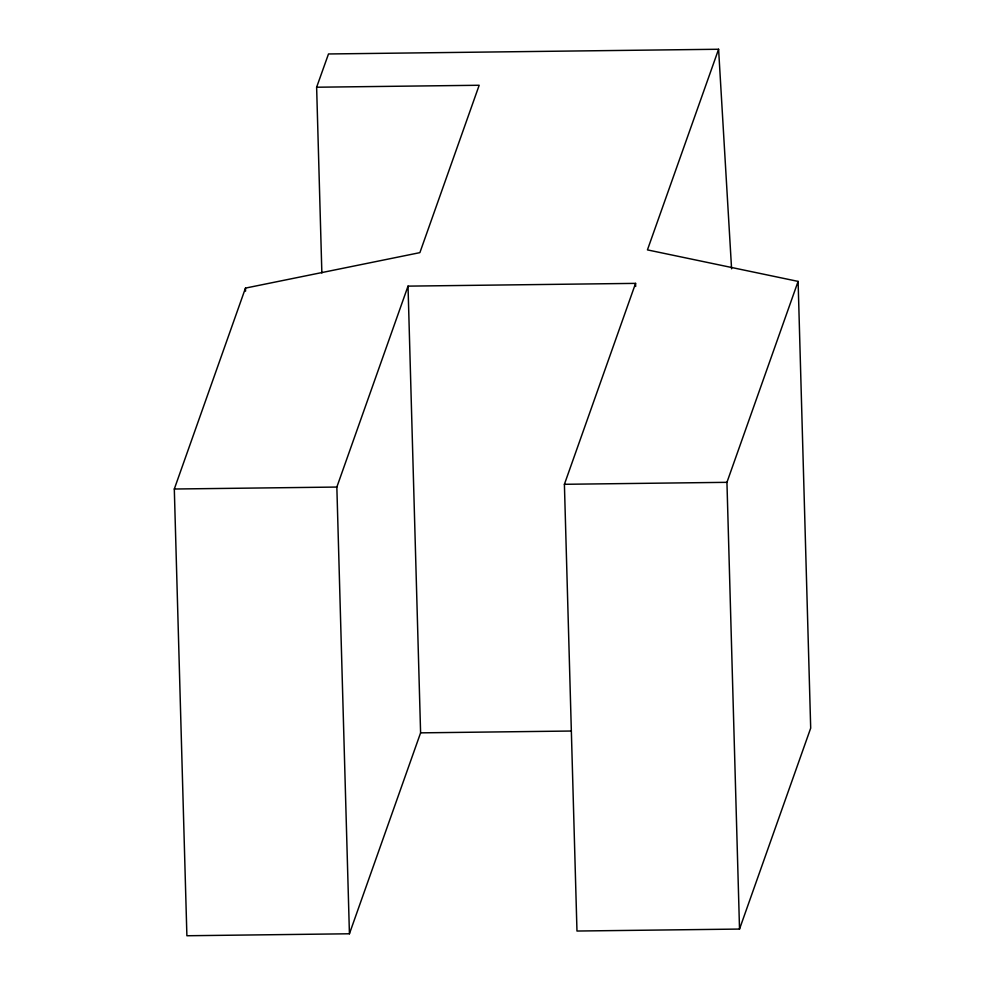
<?xml version="1.0" encoding="UTF-8"?>
<svg xmlns="http://www.w3.org/2000/svg" width="985" height="985" viewBox="0 0 985 985"><rect width="100%" height="100%" fill="white"/><g stroke="black" fill="none" stroke-linecap="round" stroke-linejoin="round"><path stroke-width="1.48" d="M635.657 286.45L635.571 283.372L408.024 286.13L420.595 732.852L349.429 933.78L186.891 935.75L174.308 489.016L245.474 288.1L419.881 252.64L479.178 85.264L316.628 87.222L321.861 272.98M349.429 933.78L336.845 487.058L408.024 286.13M316.628 87.222L328.498 53.966L718.594 49.25L647.441 249.894L798.109 281.402L810.692 728.137L739.526 929.064L576.976 931.034L564.405 484.3L635.571 283.372M739.526 929.064L726.942 482.33L798.109 281.402M174.308 489.016L336.845 487.058M564.405 484.3L726.942 482.33M420.595 732.852L571.275 731.03M718.594 49.25L731.584 268.806M245.474 288.1L245.56 291.166"/></g></svg>
